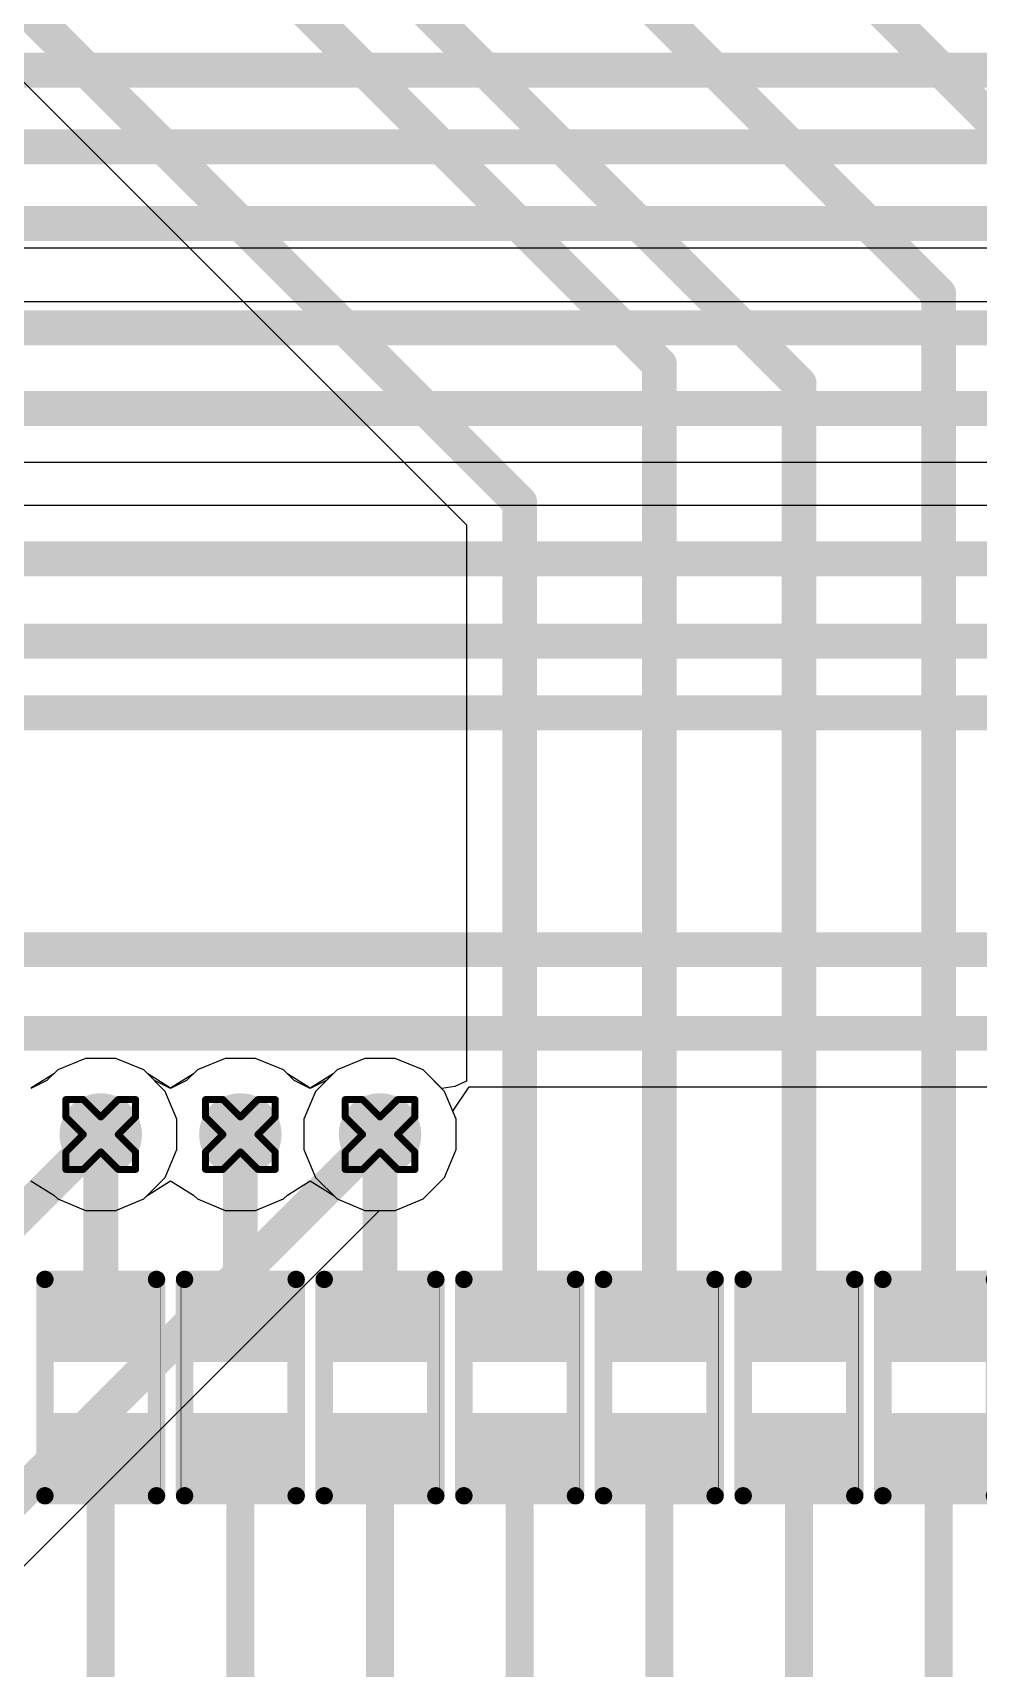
# Model space of a CAD drawing. Header units: inches. Extents: x -11 to 5379, y 0 to 5429.
# Drawn here: x 151.08 to 157.96, y 72.77 to 84.68 of the extents above; entities that cross this region are included whole.
import ezdxf

# ---------------------------------------------------------------- set-up
doc = ezdxf.new("R2010")
doc.units = ezdxf.units.IN
for name, color, linetype in [('Bottom Layer', 5, 'Continuous'), ('Drill Drawing', 1, 'Continuous'), ('GND', 16, 'Continuous'), ('PWR', 76, 'Continuous'), ('Top Layer', 1, 'Continuous'), ('Top Overlay', 2, 'Continuous'), ('Top Paste', 8, 'Continuous'), ('Top Solder', 216, 'Continuous'), ('Via Holes', 16, 'Continuous')]:
    doc.layers.add(name, color=color, linetype=linetype)

# ---------------------------------------------------------------- blocks, each defined once
blk = doc.blocks.new('R___0402_406')
at = {"layer": 'Top Layer'}
for points in [[(-0.699, -0.318), (-0.699, 0.318), (-0.241, 0.318), (-0.241, -0.318)], [(0.241, -0.318), (0.241, 0.318), (0.699, 0.318), (0.699, -0.318)]]:
    blk.add_hatch(color=1, dxfattribs=at).paths.add_polyline_path(points)
at = {"layer": 'Top Paste'}
for points in [[(-0.699, -0.318), (-0.699, 0.318), (-0.241, 0.318), (-0.241, -0.318)], [(0.241, -0.318), (0.241, 0.318), (0.699, 0.318), (0.699, -0.318)]]:
    blk.add_hatch(color=8, dxfattribs=at).paths.add_polyline_path(points)
at = {"layer": 'Top Solder'}
for points in [[(-0.754, -0.373), (-0.754, 0.373), (-0.186, 0.373), (-0.186, -0.373)], [(0.186, -0.373), (0.186, 0.373), (0.754, 0.373), (0.754, -0.373)]]:
    blk.add_hatch(color=216, dxfattribs=at).paths.add_polyline_path(points)
at = {"layer": 'Top Overlay'}
for points in [[(-0.787, 0.406, 0.127, 0.127, 0), (-0.787, -0.406, 0.127, 0.127, 0)], [(-0.787, 0.406, 0.127, 0.127, 0), (0.787, 0.406, 0.127, 0.127, 0)], [(0.787, 0.406, 0.127, 0.127, 0), (0.787, -0.406, 0.127, 0.127, 0)], [(-0.787, -0.406, 0.127, 0.127, 0), (0.787, -0.406, 0.127, 0.127, 0)], [(-0.813, -0.432, 0.00323, 0.00323, 0), (0.813, -0.432, 0.00323, 0.00323, 0)]]:
    blk.add_lwpolyline(points, format="xyseb", dxfattribs=at)
for points in [[(-0.819, 0.406, 0.0635, 0.0635, 1), (-0.756, 0.406, 0.0635, 0.0635, 1)], [(-0.819, 0.406, 0.0635, 0.0635, 1), (-0.756, 0.406, 0.0635, 0.0635, 1)], [(0.756, 0.406, 0.0635, 0.0635, 1), (0.819, 0.406, 0.0635, 0.0635, 1)], [(0.756, 0.406, 0.0635, 0.0635, 1), (0.819, 0.406, 0.0635, 0.0635, 1)], [(-0.819, -0.406, 0.0635, 0.0635, 1), (-0.756, -0.406, 0.0635, 0.0635, 1)], [(-0.819, -0.406, 0.0635, 0.0635, 1), (-0.756, -0.406, 0.0635, 0.0635, 1)], [(0.756, -0.406, 0.0635, 0.0635, 1), (0.819, -0.406, 0.0635, 0.0635, 1)], [(0.756, -0.406, 0.0635, 0.0635, 1), (0.819, -0.406, 0.0635, 0.0635, 1)], [(-0.814, -0.432, 0.00161, 0.00161, 1), (-0.812, -0.432, 0.00161, 0.00161, 1)], [(0.812, -0.432, 0.00161, 0.00161, 1), (0.814, -0.432, 0.00161, 0.00161, 1)]]:
    blk.add_lwpolyline(points, format="xyseb", close=True, dxfattribs=at)
blk = doc.blocks.new('R___0402_408')
at = {"layer": 'Top Layer'}
for points in [[(-0.699, -0.318), (-0.699, 0.318), (-0.241, 0.318), (-0.241, -0.318)], [(0.241, -0.318), (0.241, 0.318), (0.699, 0.318), (0.699, -0.318)]]:
    blk.add_hatch(color=1, dxfattribs=at).paths.add_polyline_path(points)
at = {"layer": 'Top Paste'}
for points in [[(-0.699, -0.318), (-0.699, 0.318), (-0.241, 0.318), (-0.241, -0.318)], [(0.241, -0.318), (0.241, 0.318), (0.699, 0.318), (0.699, -0.318)]]:
    blk.add_hatch(color=8, dxfattribs=at).paths.add_polyline_path(points)
at = {"layer": 'Top Solder'}
for points in [[(-0.754, -0.373), (-0.754, 0.373), (-0.186, 0.373), (-0.186, -0.373)], [(0.186, -0.373), (0.186, 0.373), (0.754, 0.373), (0.754, -0.373)]]:
    blk.add_hatch(color=216, dxfattribs=at).paths.add_polyline_path(points)
at = {"layer": 'Top Overlay'}
for points in [[(-0.787, 0.406, 0.127, 0.127, 0), (-0.787, -0.406, 0.127, 0.127, 0)], [(-0.787, 0.406, 0.127, 0.127, 0), (0.787, 0.406, 0.127, 0.127, 0)], [(0.787, 0.406, 0.127, 0.127, 0), (0.787, -0.406, 0.127, 0.127, 0)], [(-0.787, -0.406, 0.127, 0.127, 0), (0.787, -0.406, 0.127, 0.127, 0)], [(-0.813, -0.432, 0.00323, 0.00323, 0), (0.813, -0.432, 0.00323, 0.00323, 0)]]:
    blk.add_lwpolyline(points, format="xyseb", dxfattribs=at)
for points in [[(-0.819, 0.406, 0.0635, 0.0635, 1), (-0.756, 0.406, 0.0635, 0.0635, 1)], [(-0.819, 0.406, 0.0635, 0.0635, 1), (-0.756, 0.406, 0.0635, 0.0635, 1)], [(0.756, 0.406, 0.0635, 0.0635, 1), (0.819, 0.406, 0.0635, 0.0635, 1)], [(0.756, 0.406, 0.0635, 0.0635, 1), (0.819, 0.406, 0.0635, 0.0635, 1)], [(-0.819, -0.406, 0.0635, 0.0635, 1), (-0.756, -0.406, 0.0635, 0.0635, 1)], [(-0.819, -0.406, 0.0635, 0.0635, 1), (-0.756, -0.406, 0.0635, 0.0635, 1)], [(0.756, -0.406, 0.0635, 0.0635, 1), (0.819, -0.406, 0.0635, 0.0635, 1)], [(0.756, -0.406, 0.0635, 0.0635, 1), (0.819, -0.406, 0.0635, 0.0635, 1)], [(-0.814, -0.432, 0.00161, 0.00161, 1), (-0.812, -0.432, 0.00161, 0.00161, 1)], [(0.812, -0.432, 0.00161, 0.00161, 1), (0.814, -0.432, 0.00161, 0.00161, 1)]]:
    blk.add_lwpolyline(points, format="xyseb", close=True, dxfattribs=at)
blk = doc.blocks.new('R___0402_412')
at = {"layer": 'Top Layer'}
for points in [[(-0.699, -0.318), (-0.699, 0.318), (-0.241, 0.318), (-0.241, -0.318)], [(0.241, -0.318), (0.241, 0.318), (0.699, 0.318), (0.699, -0.318)]]:
    blk.add_hatch(color=1, dxfattribs=at).paths.add_polyline_path(points)
at = {"layer": 'Top Paste'}
for points in [[(-0.699, -0.318), (-0.699, 0.318), (-0.241, 0.318), (-0.241, -0.318)], [(0.241, -0.318), (0.241, 0.318), (0.699, 0.318), (0.699, -0.318)]]:
    blk.add_hatch(color=8, dxfattribs=at).paths.add_polyline_path(points)
at = {"layer": 'Top Solder'}
for points in [[(-0.754, -0.373), (-0.754, 0.373), (-0.186, 0.373), (-0.186, -0.373)], [(0.186, -0.373), (0.186, 0.373), (0.754, 0.373), (0.754, -0.373)]]:
    blk.add_hatch(color=216, dxfattribs=at).paths.add_polyline_path(points)
at = {"layer": 'Top Overlay'}
for points in [[(-0.787, 0.406, 0.127, 0.127, 0), (-0.787, -0.406, 0.127, 0.127, 0)], [(-0.787, 0.406, 0.127, 0.127, 0), (0.787, 0.406, 0.127, 0.127, 0)], [(0.787, 0.406, 0.127, 0.127, 0), (0.787, -0.406, 0.127, 0.127, 0)], [(-0.787, -0.406, 0.127, 0.127, 0), (0.787, -0.406, 0.127, 0.127, 0)], [(-0.813, -0.432, 0.00323, 0.00323, 0), (0.813, -0.432, 0.00323, 0.00323, 0)]]:
    blk.add_lwpolyline(points, format="xyseb", dxfattribs=at)
for points in [[(-0.819, 0.406, 0.0635, 0.0635, 1), (-0.756, 0.406, 0.0635, 0.0635, 1)], [(-0.819, 0.406, 0.0635, 0.0635, 1), (-0.756, 0.406, 0.0635, 0.0635, 1)], [(0.756, 0.406, 0.0635, 0.0635, 1), (0.819, 0.406, 0.0635, 0.0635, 1)], [(0.756, 0.406, 0.0635, 0.0635, 1), (0.819, 0.406, 0.0635, 0.0635, 1)], [(-0.819, -0.406, 0.0635, 0.0635, 1), (-0.756, -0.406, 0.0635, 0.0635, 1)], [(-0.819, -0.406, 0.0635, 0.0635, 1), (-0.756, -0.406, 0.0635, 0.0635, 1)], [(0.756, -0.406, 0.0635, 0.0635, 1), (0.819, -0.406, 0.0635, 0.0635, 1)], [(0.756, -0.406, 0.0635, 0.0635, 1), (0.819, -0.406, 0.0635, 0.0635, 1)], [(-0.814, -0.432, 0.00161, 0.00161, 1), (-0.812, -0.432, 0.00161, 0.00161, 1)], [(0.812, -0.432, 0.00161, 0.00161, 1), (0.814, -0.432, 0.00161, 0.00161, 1)]]:
    blk.add_lwpolyline(points, format="xyseb", close=True, dxfattribs=at)
blk = doc.blocks.new('R___0402_414')
at = {"layer": 'Top Layer'}
for points in [[(-0.699, -0.318), (-0.699, 0.318), (-0.241, 0.318), (-0.241, -0.318)], [(0.241, -0.318), (0.241, 0.318), (0.699, 0.318), (0.699, -0.318)]]:
    blk.add_hatch(color=1, dxfattribs=at).paths.add_polyline_path(points)
at = {"layer": 'Top Paste'}
for points in [[(-0.699, -0.318), (-0.699, 0.318), (-0.241, 0.318), (-0.241, -0.318)], [(0.241, -0.318), (0.241, 0.318), (0.699, 0.318), (0.699, -0.318)]]:
    blk.add_hatch(color=8, dxfattribs=at).paths.add_polyline_path(points)
at = {"layer": 'Top Solder'}
for points in [[(-0.754, -0.373), (-0.754, 0.373), (-0.186, 0.373), (-0.186, -0.373)], [(0.186, -0.373), (0.186, 0.373), (0.754, 0.373), (0.754, -0.373)]]:
    blk.add_hatch(color=216, dxfattribs=at).paths.add_polyline_path(points)
at = {"layer": 'Top Overlay'}
for points in [[(-0.787, 0.406, 0.127, 0.127, 0), (-0.787, -0.406, 0.127, 0.127, 0)], [(-0.787, 0.406, 0.127, 0.127, 0), (0.787, 0.406, 0.127, 0.127, 0)], [(0.787, 0.406, 0.127, 0.127, 0), (0.787, -0.406, 0.127, 0.127, 0)], [(-0.787, -0.406, 0.127, 0.127, 0), (0.787, -0.406, 0.127, 0.127, 0)], [(-0.813, -0.432, 0.00323, 0.00323, 0), (0.813, -0.432, 0.00323, 0.00323, 0)]]:
    blk.add_lwpolyline(points, format="xyseb", dxfattribs=at)
for points in [[(-0.819, 0.406, 0.0635, 0.0635, 1), (-0.756, 0.406, 0.0635, 0.0635, 1)], [(-0.819, 0.406, 0.0635, 0.0635, 1), (-0.756, 0.406, 0.0635, 0.0635, 1)], [(0.756, 0.406, 0.0635, 0.0635, 1), (0.819, 0.406, 0.0635, 0.0635, 1)], [(0.756, 0.406, 0.0635, 0.0635, 1), (0.819, 0.406, 0.0635, 0.0635, 1)], [(-0.819, -0.406, 0.0635, 0.0635, 1), (-0.756, -0.406, 0.0635, 0.0635, 1)], [(-0.819, -0.406, 0.0635, 0.0635, 1), (-0.756, -0.406, 0.0635, 0.0635, 1)], [(0.756, -0.406, 0.0635, 0.0635, 1), (0.819, -0.406, 0.0635, 0.0635, 1)], [(0.756, -0.406, 0.0635, 0.0635, 1), (0.819, -0.406, 0.0635, 0.0635, 1)], [(-0.814, -0.432, 0.00161, 0.00161, 1), (-0.812, -0.432, 0.00161, 0.00161, 1)], [(0.812, -0.432, 0.00161, 0.00161, 1), (0.814, -0.432, 0.00161, 0.00161, 1)]]:
    blk.add_lwpolyline(points, format="xyseb", close=True, dxfattribs=at)
blk = doc.blocks.new('R___0402_416')
at = {"layer": 'Top Layer'}
for points in [[(-0.699, -0.318), (-0.699, 0.318), (-0.241, 0.318), (-0.241, -0.318)], [(0.241, -0.318), (0.241, 0.318), (0.699, 0.318), (0.699, -0.318)]]:
    blk.add_hatch(color=1, dxfattribs=at).paths.add_polyline_path(points)
at = {"layer": 'Top Paste'}
for points in [[(-0.699, -0.318), (-0.699, 0.318), (-0.241, 0.318), (-0.241, -0.318)], [(0.241, -0.318), (0.241, 0.318), (0.699, 0.318), (0.699, -0.318)]]:
    blk.add_hatch(color=8, dxfattribs=at).paths.add_polyline_path(points)
at = {"layer": 'Top Solder'}
for points in [[(-0.754, -0.373), (-0.754, 0.373), (-0.186, 0.373), (-0.186, -0.373)], [(0.186, -0.373), (0.186, 0.373), (0.754, 0.373), (0.754, -0.373)]]:
    blk.add_hatch(color=216, dxfattribs=at).paths.add_polyline_path(points)
at = {"layer": 'Top Overlay'}
for points in [[(-0.787, 0.406, 0.127, 0.127, 0), (-0.787, -0.406, 0.127, 0.127, 0)], [(-0.787, 0.406, 0.127, 0.127, 0), (0.787, 0.406, 0.127, 0.127, 0)], [(0.787, 0.406, 0.127, 0.127, 0), (0.787, -0.406, 0.127, 0.127, 0)], [(-0.787, -0.406, 0.127, 0.127, 0), (0.787, -0.406, 0.127, 0.127, 0)], [(-0.813, -0.432, 0.00323, 0.00323, 0), (0.813, -0.432, 0.00323, 0.00323, 0)]]:
    blk.add_lwpolyline(points, format="xyseb", dxfattribs=at)
for points in [[(-0.819, 0.406, 0.0635, 0.0635, 1), (-0.756, 0.406, 0.0635, 0.0635, 1)], [(-0.819, 0.406, 0.0635, 0.0635, 1), (-0.756, 0.406, 0.0635, 0.0635, 1)], [(0.756, 0.406, 0.0635, 0.0635, 1), (0.819, 0.406, 0.0635, 0.0635, 1)], [(0.756, 0.406, 0.0635, 0.0635, 1), (0.819, 0.406, 0.0635, 0.0635, 1)], [(-0.819, -0.406, 0.0635, 0.0635, 1), (-0.756, -0.406, 0.0635, 0.0635, 1)], [(-0.819, -0.406, 0.0635, 0.0635, 1), (-0.756, -0.406, 0.0635, 0.0635, 1)], [(0.756, -0.406, 0.0635, 0.0635, 1), (0.819, -0.406, 0.0635, 0.0635, 1)], [(0.756, -0.406, 0.0635, 0.0635, 1), (0.819, -0.406, 0.0635, 0.0635, 1)], [(-0.814, -0.432, 0.00161, 0.00161, 1), (-0.812, -0.432, 0.00161, 0.00161, 1)], [(0.812, -0.432, 0.00161, 0.00161, 1), (0.814, -0.432, 0.00161, 0.00161, 1)]]:
    blk.add_lwpolyline(points, format="xyseb", close=True, dxfattribs=at)
blk = doc.blocks.new('R___0402_421')
at = {"layer": 'Top Layer'}
for points in [[(-0.699, -0.318), (-0.699, 0.318), (-0.241, 0.318), (-0.241, -0.318)], [(0.241, -0.318), (0.241, 0.318), (0.699, 0.318), (0.699, -0.318)]]:
    blk.add_hatch(color=1, dxfattribs=at).paths.add_polyline_path(points)
at = {"layer": 'Top Paste'}
for points in [[(-0.699, -0.318), (-0.699, 0.318), (-0.241, 0.318), (-0.241, -0.318)], [(0.241, -0.318), (0.241, 0.318), (0.699, 0.318), (0.699, -0.318)]]:
    blk.add_hatch(color=8, dxfattribs=at).paths.add_polyline_path(points)
at = {"layer": 'Top Solder'}
for points in [[(-0.754, -0.373), (-0.754, 0.373), (-0.186, 0.373), (-0.186, -0.373)], [(0.186, -0.373), (0.186, 0.373), (0.754, 0.373), (0.754, -0.373)]]:
    blk.add_hatch(color=216, dxfattribs=at).paths.add_polyline_path(points)
at = {"layer": 'Top Overlay'}
for points in [[(-0.787, 0.406, 0.127, 0.127, 0), (-0.787, -0.406, 0.127, 0.127, 0)], [(-0.787, 0.406, 0.127, 0.127, 0), (0.787, 0.406, 0.127, 0.127, 0)], [(0.787, 0.406, 0.127, 0.127, 0), (0.787, -0.406, 0.127, 0.127, 0)], [(-0.787, -0.406, 0.127, 0.127, 0), (0.787, -0.406, 0.127, 0.127, 0)], [(-0.813, -0.432, 0.00323, 0.00323, 0), (0.813, -0.432, 0.00323, 0.00323, 0)]]:
    blk.add_lwpolyline(points, format="xyseb", dxfattribs=at)
for points in [[(-0.819, 0.406, 0.0635, 0.0635, 1), (-0.756, 0.406, 0.0635, 0.0635, 1)], [(-0.819, 0.406, 0.0635, 0.0635, 1), (-0.756, 0.406, 0.0635, 0.0635, 1)], [(0.756, 0.406, 0.0635, 0.0635, 1), (0.819, 0.406, 0.0635, 0.0635, 1)], [(0.756, 0.406, 0.0635, 0.0635, 1), (0.819, 0.406, 0.0635, 0.0635, 1)], [(-0.819, -0.406, 0.0635, 0.0635, 1), (-0.756, -0.406, 0.0635, 0.0635, 1)], [(-0.819, -0.406, 0.0635, 0.0635, 1), (-0.756, -0.406, 0.0635, 0.0635, 1)], [(0.756, -0.406, 0.0635, 0.0635, 1), (0.819, -0.406, 0.0635, 0.0635, 1)], [(0.756, -0.406, 0.0635, 0.0635, 1), (0.819, -0.406, 0.0635, 0.0635, 1)], [(-0.814, -0.432, 0.00161, 0.00161, 1), (-0.812, -0.432, 0.00161, 0.00161, 1)], [(0.812, -0.432, 0.00161, 0.00161, 1), (0.814, -0.432, 0.00161, 0.00161, 1)]]:
    blk.add_lwpolyline(points, format="xyseb", close=True, dxfattribs=at)
blk = doc.blocks.new('R___0402_461')
at = {"layer": 'Top Layer'}
for points in [[(-0.699, -0.318), (-0.699, 0.317), (-0.241, 0.317), (-0.241, -0.318)], [(0.241, -0.318), (0.241, 0.317), (0.699, 0.317), (0.699, -0.318)]]:
    blk.add_hatch(color=1, dxfattribs=at).paths.add_polyline_path(points)
at = {"layer": 'Top Paste'}
for points in [[(-0.699, -0.318), (-0.699, 0.317), (-0.241, 0.317), (-0.241, -0.318)], [(0.241, -0.318), (0.241, 0.317), (0.699, 0.317), (0.699, -0.318)]]:
    blk.add_hatch(color=8, dxfattribs=at).paths.add_polyline_path(points)
at = {"layer": 'Top Solder'}
for points in [[(-0.754, -0.373), (-0.754, 0.373), (-0.186, 0.373), (-0.186, -0.373)], [(0.186, -0.373), (0.186, 0.373), (0.754, 0.373), (0.754, -0.373)]]:
    blk.add_hatch(color=216, dxfattribs=at).paths.add_polyline_path(points)
at = {"layer": 'Top Overlay'}
for points in [[(0.787, 0.406, 0.127, 0.127, 0), (-0.787, 0.406, 0.127, 0.127, 0)], [(-0.787, -0.406, 0.127, 0.127, 0), (-0.787, 0.406, 0.127, 0.127, 0)], [(0.787, -0.406, 0.127, 0.127, 0), (0.787, 0.406, 0.127, 0.127, 0)], [(0.787, -0.406, 0.127, 0.127, 0), (-0.787, -0.406, 0.127, 0.127, 0)], [(0.813, -0.432, 0.00323, 0.00323, 0), (-0.813, -0.432, 0.00323, 0.00323, 0)]]:
    blk.add_lwpolyline(points, format="xyseb", dxfattribs=at)
for points in [[(-0.819, 0.406, 0.0635, 0.0635, 1), (-0.756, 0.406, 0.0635, 0.0635, 1)], [(-0.819, 0.406, 0.0635, 0.0635, 1), (-0.756, 0.406, 0.0635, 0.0635, 1)], [(0.756, 0.406, 0.0635, 0.0635, 1), (0.819, 0.406, 0.0635, 0.0635, 1)], [(0.756, 0.406, 0.0635, 0.0635, 1), (0.819, 0.406, 0.0635, 0.0635, 1)], [(-0.819, -0.406, 0.0635, 0.0635, 1), (-0.756, -0.406, 0.0635, 0.0635, 1)], [(-0.819, -0.406, 0.0635, 0.0635, 1), (-0.756, -0.406, 0.0635, 0.0635, 1)], [(0.756, -0.406, 0.0635, 0.0635, 1), (0.819, -0.406, 0.0635, 0.0635, 1)], [(0.756, -0.406, 0.0635, 0.0635, 1), (0.819, -0.406, 0.0635, 0.0635, 1)], [(-0.814, -0.432, 0.00161, 0.00161, 1), (-0.812, -0.432, 0.00161, 0.00161, 1)], [(0.812, -0.432, 0.00161, 0.00161, 1), (0.814, -0.432, 0.00161, 0.00161, 1)]]:
    blk.add_lwpolyline(points, format="xyseb", close=True, dxfattribs=at)

msp = doc.modelspace()

# ---------------------------------------------------------------- hatches: boundary and pattern name
at = {"layer": 'Bottom Layer'}
h = msp.add_hatch(color=5, dxfattribs=at)
edge = h.paths.add_edge_path()
edge.add_arc((151.574, 76.658), 0.3, 0, 360)
h = msp.add_hatch(color=5, dxfattribs=at)
edge = h.paths.add_edge_path()
edge.add_arc((152.59, 76.658), 0.3, 0, 360)
h = msp.add_hatch(color=5, dxfattribs=at)
edge = h.paths.add_edge_path()
edge.add_arc((153.606, 76.658), 0.3, 0, 360)
at = {"layer": 'GND'}
h = msp.add_hatch(color=16, dxfattribs=at)
edge = h.paths.add_edge_path()
edge.add_arc((151.574, 76.658), 0.3, 0, 360)
h = msp.add_hatch(color=16, dxfattribs=at)
edge = h.paths.add_edge_path()
edge.add_arc((152.59, 76.658), 0.3, 0, 360)
h = msp.add_hatch(color=16, dxfattribs=at)
edge = h.paths.add_edge_path()
edge.add_arc((153.606, 76.658), 0.3, 0, 360)
at = {"layer": 'PWR'}
h = msp.add_hatch(color=76, dxfattribs=at)
edge = h.paths.add_edge_path()
edge.add_arc((151.574, 76.658), 0.3, 0, 360)
h = msp.add_hatch(color=76, dxfattribs=at)
edge = h.paths.add_edge_path()
edge.add_arc((152.59, 76.658), 0.3, 0, 360)
h = msp.add_hatch(color=76, dxfattribs=at)
edge = h.paths.add_edge_path()
edge.add_arc((153.606, 76.658), 0.3, 0, 360)
at = {"layer": 'Top Layer'}
h = msp.add_hatch(color=1, dxfattribs=at)
edge = h.paths.add_edge_path()
edge.add_arc((151.574, 76.658), 0.3, 0, 360)
h = msp.add_hatch(color=1, dxfattribs=at)
edge = h.paths.add_edge_path()
edge.add_arc((152.59, 76.658), 0.3, 0, 360)
h = msp.add_hatch(color=1, dxfattribs=at)
edge = h.paths.add_edge_path()
edge.add_arc((153.606, 76.658), 0.3, 0, 360)
at = {"layer": 'Via Holes'}
h = msp.add_hatch(color=7, dxfattribs=at)
edge = h.paths.add_edge_path()
edge.add_arc((151.574, 76.658), 0.15, 0, 360)
h = msp.add_hatch(color=7, dxfattribs=at)
edge = h.paths.add_edge_path()
edge.add_arc((152.59, 76.658), 0.15, 0, 360)
h = msp.add_hatch(color=7, dxfattribs=at)
edge = h.paths.add_edge_path()
edge.add_arc((153.606, 76.658), 0.15, 0, 360)

# ---------------------------------------------------------------- linework, layer by layer
at = {"layer": 'Bottom Layer'}
for p, q in [((146.864, 81.552), (176.267, 81.552)), ((175.231, 81.236), (149.667, 81.236)), ((154.136, 76.828), (154.255, 77.006)), ((154.255, 77.006), (161.939, 77.006)), ((154.16, 76.769), (154.136, 76.828)), ((154.16, 76.548), (154.16, 76.769)), ((154.076, 76.345), (154.16, 76.548)), ((153.92, 76.189), (154.076, 76.345)), ((153.717, 76.104), (153.92, 76.189)), ((149.715, 72.217), (153.602, 76.104)), ((153.602, 76.104), (153.717, 76.104))]:
    msp.add_line(p, q, dxfattribs=at)
for points in [[(128.966, 84.404, 0.254, 0.254, 0), (178.718, 84.404, 0.254, 0.254, 0)], [(129.499, 83.845, 0.254, 0.254, 0), (178.486, 83.845, 0.254, 0.254, 0)], [(130.032, 83.287, 0.254, 0.254, 0), (177.087, 83.287, 0.254, 0.254, 0)], [(146.458, 82.529, 0.254, 0.254, 0), (176.918, 82.529, 0.254, 0.254, 0)], [(146.703, 81.941, 0.254, 0.254, 0), (176.428, 81.941, 0.254, 0.254, 0)], [(149.667, 80.847, 0.254, 0.254, 0), (175.231, 80.847, 0.254, 0.254, 0)], [(150.085, 80.249, 0.254, 0.254, 0), (174.984, 80.249, 0.254, 0.254, 0)], [(150.578, 79.726, 0.254, 0.254, 0), (174.767, 79.726, 0.254, 0.254, 0)], [(144.47, 78.003, 0.254, 0.254, 0), (164.172, 78.003, 0.254, 0.254, 0)], [(145.198, 77.394, 0.254, 0.254, 0), (164.16, 77.394, 0.254, 0.254, 0)], [(147.97, 73.054, 0.254, 0.254, 0), (151.574, 76.658, 0.254, 0.254, 0)], [(149.44, 72.492, 0.254, 0.254, 0), (153.606, 76.658, 0.254, 0.254, 0)]]:
    msp.add_lwpolyline(points, format="xyseb", dxfattribs=at)
for points in [[(151.511, 76.658, 0.127, 0.127, 1), (151.638, 76.658, 0.127, 0.127, 1)], [(153.543, 76.658, 0.127, 0.127, 1), (153.67, 76.658, 0.127, 0.127, 1)]]:
    msp.add_lwpolyline(points, format="xyseb", close=True, dxfattribs=at)
at = {"layer": 'Drill Drawing'}
for points in [[(151.32, 76.785, 0.0508, 0.0508, 0), (151.32, 76.912, 0.0508, 0.0508, 0)], [(151.32, 76.912, 0.0508, 0.0508, 0), (151.447, 76.912, 0.0508, 0.0508, 0)], [(151.447, 76.912, 0.0508, 0.0508, 0), (151.574, 76.785, 0.0508, 0.0508, 0)], [(151.574, 76.785, 0.0508, 0.0508, 0), (151.701, 76.912, 0.0508, 0.0508, 0)], [(151.701, 76.912, 0.0508, 0.0508, 0), (151.828, 76.912, 0.0508, 0.0508, 0)], [(151.828, 76.785, 0.0508, 0.0508, 0), (151.828, 76.912, 0.0508, 0.0508, 0)], [(152.336, 76.785, 0.0508, 0.0508, 0), (152.336, 76.912, 0.0508, 0.0508, 0)], [(152.336, 76.912, 0.0508, 0.0508, 0), (152.463, 76.912, 0.0508, 0.0508, 0)], [(152.463, 76.912, 0.0508, 0.0508, 0), (152.59, 76.785, 0.0508, 0.0508, 0)], [(152.59, 76.785, 0.0508, 0.0508, 0), (152.717, 76.912, 0.0508, 0.0508, 0)], [(152.717, 76.912, 0.0508, 0.0508, 0), (152.844, 76.912, 0.0508, 0.0508, 0)], [(152.844, 76.785, 0.0508, 0.0508, 0), (152.844, 76.912, 0.0508, 0.0508, 0)], [(153.352, 76.785, 0.0508, 0.0508, 0), (153.352, 76.912, 0.0508, 0.0508, 0)], [(153.352, 76.912, 0.0508, 0.0508, 0), (153.479, 76.912, 0.0508, 0.0508, 0)], [(153.479, 76.912, 0.0508, 0.0508, 0), (153.606, 76.785, 0.0508, 0.0508, 0)], [(153.606, 76.785, 0.0508, 0.0508, 0), (153.733, 76.912, 0.0508, 0.0508, 0)], [(153.733, 76.912, 0.0508, 0.0508, 0), (153.86, 76.912, 0.0508, 0.0508, 0)], [(153.86, 76.785, 0.0508, 0.0508, 0), (153.86, 76.912, 0.0508, 0.0508, 0)], [(151.32, 76.785, 0.0508, 0.0508, 0), (151.447, 76.658, 0.0508, 0.0508, 0)], [(151.701, 76.658, 0.0508, 0.0508, 0), (151.828, 76.785, 0.0508, 0.0508, 0)], [(152.336, 76.785, 0.0508, 0.0508, 0), (152.463, 76.658, 0.0508, 0.0508, 0)], [(152.717, 76.658, 0.0508, 0.0508, 0), (152.844, 76.785, 0.0508, 0.0508, 0)], [(153.352, 76.785, 0.0508, 0.0508, 0), (153.479, 76.658, 0.0508, 0.0508, 0)], [(153.733, 76.658, 0.0508, 0.0508, 0), (153.86, 76.785, 0.0508, 0.0508, 0)], [(151.32, 76.531, 0.0508, 0.0508, 0), (151.447, 76.658, 0.0508, 0.0508, 0)], [(151.701, 76.658, 0.0508, 0.0508, 0), (151.828, 76.531, 0.0508, 0.0508, 0)], [(152.336, 76.531, 0.0508, 0.0508, 0), (152.463, 76.658, 0.0508, 0.0508, 0)], [(152.717, 76.658, 0.0508, 0.0508, 0), (152.844, 76.531, 0.0508, 0.0508, 0)], [(153.352, 76.531, 0.0508, 0.0508, 0), (153.479, 76.658, 0.0508, 0.0508, 0)], [(153.733, 76.658, 0.0508, 0.0508, 0), (153.86, 76.531, 0.0508, 0.0508, 0)], [(151.32, 76.404, 0.0508, 0.0508, 0), (151.32, 76.531, 0.0508, 0.0508, 0)], [(151.447, 76.404, 0.0508, 0.0508, 0), (151.574, 76.531, 0.0508, 0.0508, 0)], [(151.574, 76.531, 0.0508, 0.0508, 0), (151.701, 76.404, 0.0508, 0.0508, 0)], [(151.828, 76.404, 0.0508, 0.0508, 0), (151.828, 76.531, 0.0508, 0.0508, 0)], [(152.336, 76.404, 0.0508, 0.0508, 0), (152.336, 76.531, 0.0508, 0.0508, 0)], [(152.463, 76.404, 0.0508, 0.0508, 0), (152.59, 76.531, 0.0508, 0.0508, 0)], [(152.59, 76.531, 0.0508, 0.0508, 0), (152.717, 76.404, 0.0508, 0.0508, 0)], [(152.844, 76.404, 0.0508, 0.0508, 0), (152.844, 76.531, 0.0508, 0.0508, 0)], [(153.352, 76.404, 0.0508, 0.0508, 0), (153.352, 76.531, 0.0508, 0.0508, 0)], [(153.479, 76.404, 0.0508, 0.0508, 0), (153.606, 76.531, 0.0508, 0.0508, 0)], [(153.606, 76.531, 0.0508, 0.0508, 0), (153.733, 76.404, 0.0508, 0.0508, 0)], [(153.86, 76.404, 0.0508, 0.0508, 0), (153.86, 76.531, 0.0508, 0.0508, 0)], [(151.32, 76.404, 0.0508, 0.0508, 0), (151.447, 76.404, 0.0508, 0.0508, 0)], [(151.701, 76.404, 0.0508, 0.0508, 0), (151.828, 76.404, 0.0508, 0.0508, 0)], [(152.336, 76.404, 0.0508, 0.0508, 0), (152.463, 76.404, 0.0508, 0.0508, 0)], [(152.717, 76.404, 0.0508, 0.0508, 0), (152.844, 76.404, 0.0508, 0.0508, 0)], [(153.352, 76.404, 0.0508, 0.0508, 0), (153.479, 76.404, 0.0508, 0.0508, 0)], [(153.733, 76.404, 0.0508, 0.0508, 0), (153.86, 76.404, 0.0508, 0.0508, 0)]]:
    msp.add_lwpolyline(points, format="xyseb", dxfattribs=at)
for points in [[(151.308, 76.912, 0.0254, 0.0254, 1), (151.333, 76.912, 0.0254, 0.0254, 1)], [(151.308, 76.912, 0.0254, 0.0254, 1), (151.333, 76.912, 0.0254, 0.0254, 1)], [(151.435, 76.912, 0.0254, 0.0254, 1), (151.46, 76.912, 0.0254, 0.0254, 1)], [(151.435, 76.912, 0.0254, 0.0254, 1), (151.46, 76.912, 0.0254, 0.0254, 1)], [(151.689, 76.912, 0.0254, 0.0254, 1), (151.714, 76.912, 0.0254, 0.0254, 1)], [(151.689, 76.912, 0.0254, 0.0254, 1), (151.714, 76.912, 0.0254, 0.0254, 1)], [(151.816, 76.912, 0.0254, 0.0254, 1), (151.841, 76.912, 0.0254, 0.0254, 1)], [(151.816, 76.912, 0.0254, 0.0254, 1), (151.841, 76.912, 0.0254, 0.0254, 1)], [(152.324, 76.912, 0.0254, 0.0254, 1), (152.349, 76.912, 0.0254, 0.0254, 1)], [(152.324, 76.912, 0.0254, 0.0254, 1), (152.349, 76.912, 0.0254, 0.0254, 1)], [(152.451, 76.912, 0.0254, 0.0254, 1), (152.476, 76.912, 0.0254, 0.0254, 1)], [(152.451, 76.912, 0.0254, 0.0254, 1), (152.476, 76.912, 0.0254, 0.0254, 1)], [(152.705, 76.912, 0.0254, 0.0254, 1), (152.73, 76.912, 0.0254, 0.0254, 1)], [(152.705, 76.912, 0.0254, 0.0254, 1), (152.73, 76.912, 0.0254, 0.0254, 1)], [(152.832, 76.912, 0.0254, 0.0254, 1), (152.857, 76.912, 0.0254, 0.0254, 1)], [(152.832, 76.912, 0.0254, 0.0254, 1), (152.857, 76.912, 0.0254, 0.0254, 1)], [(153.34, 76.912, 0.0254, 0.0254, 1), (153.365, 76.912, 0.0254, 0.0254, 1)], [(153.34, 76.912, 0.0254, 0.0254, 1), (153.365, 76.912, 0.0254, 0.0254, 1)], [(153.467, 76.912, 0.0254, 0.0254, 1), (153.492, 76.912, 0.0254, 0.0254, 1)], [(153.467, 76.912, 0.0254, 0.0254, 1), (153.492, 76.912, 0.0254, 0.0254, 1)], [(153.721, 76.912, 0.0254, 0.0254, 1), (153.746, 76.912, 0.0254, 0.0254, 1)], [(153.721, 76.912, 0.0254, 0.0254, 1), (153.746, 76.912, 0.0254, 0.0254, 1)], [(153.848, 76.912, 0.0254, 0.0254, 1), (153.873, 76.912, 0.0254, 0.0254, 1)], [(153.848, 76.912, 0.0254, 0.0254, 1), (153.873, 76.912, 0.0254, 0.0254, 1)], [(151.308, 76.785, 0.0254, 0.0254, 1), (151.333, 76.785, 0.0254, 0.0254, 1)], [(151.308, 76.785, 0.0254, 0.0254, 1), (151.333, 76.785, 0.0254, 0.0254, 1)], [(151.562, 76.785, 0.0254, 0.0254, 1), (151.587, 76.785, 0.0254, 0.0254, 1)], [(151.562, 76.785, 0.0254, 0.0254, 1), (151.587, 76.785, 0.0254, 0.0254, 1)], [(151.816, 76.785, 0.0254, 0.0254, 1), (151.841, 76.785, 0.0254, 0.0254, 1)], [(151.816, 76.785, 0.0254, 0.0254, 1), (151.841, 76.785, 0.0254, 0.0254, 1)], [(152.324, 76.785, 0.0254, 0.0254, 1), (152.349, 76.785, 0.0254, 0.0254, 1)], [(152.324, 76.785, 0.0254, 0.0254, 1), (152.349, 76.785, 0.0254, 0.0254, 1)], [(152.578, 76.785, 0.0254, 0.0254, 1), (152.603, 76.785, 0.0254, 0.0254, 1)], [(152.578, 76.785, 0.0254, 0.0254, 1), (152.603, 76.785, 0.0254, 0.0254, 1)], [(152.832, 76.785, 0.0254, 0.0254, 1), (152.857, 76.785, 0.0254, 0.0254, 1)], [(152.832, 76.785, 0.0254, 0.0254, 1), (152.857, 76.785, 0.0254, 0.0254, 1)], [(153.34, 76.785, 0.0254, 0.0254, 1), (153.365, 76.785, 0.0254, 0.0254, 1)], [(153.34, 76.785, 0.0254, 0.0254, 1), (153.365, 76.785, 0.0254, 0.0254, 1)], [(153.594, 76.785, 0.0254, 0.0254, 1), (153.619, 76.785, 0.0254, 0.0254, 1)], [(153.594, 76.785, 0.0254, 0.0254, 1), (153.619, 76.785, 0.0254, 0.0254, 1)], [(153.848, 76.785, 0.0254, 0.0254, 1), (153.873, 76.785, 0.0254, 0.0254, 1)], [(153.848, 76.785, 0.0254, 0.0254, 1), (153.873, 76.785, 0.0254, 0.0254, 1)], [(151.435, 76.658, 0.0254, 0.0254, 1), (151.46, 76.658, 0.0254, 0.0254, 1)], [(151.435, 76.658, 0.0254, 0.0254, 1), (151.46, 76.658, 0.0254, 0.0254, 1)], [(151.689, 76.658, 0.0254, 0.0254, 1), (151.714, 76.658, 0.0254, 0.0254, 1)], [(151.689, 76.658, 0.0254, 0.0254, 1), (151.714, 76.658, 0.0254, 0.0254, 1)], [(152.451, 76.658, 0.0254, 0.0254, 1), (152.476, 76.658, 0.0254, 0.0254, 1)], [(152.451, 76.658, 0.0254, 0.0254, 1), (152.476, 76.658, 0.0254, 0.0254, 1)], [(152.705, 76.658, 0.0254, 0.0254, 1), (152.73, 76.658, 0.0254, 0.0254, 1)], [(152.705, 76.658, 0.0254, 0.0254, 1), (152.73, 76.658, 0.0254, 0.0254, 1)], [(153.467, 76.658, 0.0254, 0.0254, 1), (153.492, 76.658, 0.0254, 0.0254, 1)], [(153.467, 76.658, 0.0254, 0.0254, 1), (153.492, 76.658, 0.0254, 0.0254, 1)], [(153.721, 76.658, 0.0254, 0.0254, 1), (153.746, 76.658, 0.0254, 0.0254, 1)], [(153.721, 76.658, 0.0254, 0.0254, 1), (153.746, 76.658, 0.0254, 0.0254, 1)], [(151.308, 76.531, 0.0254, 0.0254, 1), (151.333, 76.531, 0.0254, 0.0254, 1)], [(151.308, 76.531, 0.0254, 0.0254, 1), (151.333, 76.531, 0.0254, 0.0254, 1)], [(151.562, 76.531, 0.0254, 0.0254, 1), (151.587, 76.531, 0.0254, 0.0254, 1)], [(151.562, 76.531, 0.0254, 0.0254, 1), (151.587, 76.531, 0.0254, 0.0254, 1)], [(151.816, 76.531, 0.0254, 0.0254, 1), (151.841, 76.531, 0.0254, 0.0254, 1)], [(151.816, 76.531, 0.0254, 0.0254, 1), (151.841, 76.531, 0.0254, 0.0254, 1)], [(152.324, 76.531, 0.0254, 0.0254, 1), (152.349, 76.531, 0.0254, 0.0254, 1)], [(152.324, 76.531, 0.0254, 0.0254, 1), (152.349, 76.531, 0.0254, 0.0254, 1)], [(152.578, 76.531, 0.0254, 0.0254, 1), (152.603, 76.531, 0.0254, 0.0254, 1)], [(152.578, 76.531, 0.0254, 0.0254, 1), (152.603, 76.531, 0.0254, 0.0254, 1)], [(152.832, 76.531, 0.0254, 0.0254, 1), (152.857, 76.531, 0.0254, 0.0254, 1)], [(152.832, 76.531, 0.0254, 0.0254, 1), (152.857, 76.531, 0.0254, 0.0254, 1)], [(153.34, 76.531, 0.0254, 0.0254, 1), (153.365, 76.531, 0.0254, 0.0254, 1)], [(153.34, 76.531, 0.0254, 0.0254, 1), (153.365, 76.531, 0.0254, 0.0254, 1)], [(153.594, 76.531, 0.0254, 0.0254, 1), (153.619, 76.531, 0.0254, 0.0254, 1)], [(153.594, 76.531, 0.0254, 0.0254, 1), (153.619, 76.531, 0.0254, 0.0254, 1)], [(153.848, 76.531, 0.0254, 0.0254, 1), (153.873, 76.531, 0.0254, 0.0254, 1)], [(153.848, 76.531, 0.0254, 0.0254, 1), (153.873, 76.531, 0.0254, 0.0254, 1)], [(151.308, 76.404, 0.0254, 0.0254, 1), (151.333, 76.404, 0.0254, 0.0254, 1)], [(151.308, 76.404, 0.0254, 0.0254, 1), (151.333, 76.404, 0.0254, 0.0254, 1)], [(151.435, 76.404, 0.0254, 0.0254, 1), (151.46, 76.404, 0.0254, 0.0254, 1)], [(151.435, 76.404, 0.0254, 0.0254, 1), (151.46, 76.404, 0.0254, 0.0254, 1)], [(151.689, 76.404, 0.0254, 0.0254, 1), (151.714, 76.404, 0.0254, 0.0254, 1)], [(151.689, 76.404, 0.0254, 0.0254, 1), (151.714, 76.404, 0.0254, 0.0254, 1)], [(151.816, 76.404, 0.0254, 0.0254, 1), (151.841, 76.404, 0.0254, 0.0254, 1)], [(151.816, 76.404, 0.0254, 0.0254, 1), (151.841, 76.404, 0.0254, 0.0254, 1)], [(152.324, 76.404, 0.0254, 0.0254, 1), (152.349, 76.404, 0.0254, 0.0254, 1)], [(152.324, 76.404, 0.0254, 0.0254, 1), (152.349, 76.404, 0.0254, 0.0254, 1)], [(152.451, 76.404, 0.0254, 0.0254, 1), (152.476, 76.404, 0.0254, 0.0254, 1)], [(152.451, 76.404, 0.0254, 0.0254, 1), (152.476, 76.404, 0.0254, 0.0254, 1)], [(152.705, 76.404, 0.0254, 0.0254, 1), (152.73, 76.404, 0.0254, 0.0254, 1)], [(152.705, 76.404, 0.0254, 0.0254, 1), (152.73, 76.404, 0.0254, 0.0254, 1)], [(152.832, 76.404, 0.0254, 0.0254, 1), (152.857, 76.404, 0.0254, 0.0254, 1)], [(152.832, 76.404, 0.0254, 0.0254, 1), (152.857, 76.404, 0.0254, 0.0254, 1)], [(153.34, 76.404, 0.0254, 0.0254, 1), (153.365, 76.404, 0.0254, 0.0254, 1)], [(153.34, 76.404, 0.0254, 0.0254, 1), (153.365, 76.404, 0.0254, 0.0254, 1)], [(153.467, 76.404, 0.0254, 0.0254, 1), (153.492, 76.404, 0.0254, 0.0254, 1)], [(153.467, 76.404, 0.0254, 0.0254, 1), (153.492, 76.404, 0.0254, 0.0254, 1)], [(153.721, 76.404, 0.0254, 0.0254, 1), (153.746, 76.404, 0.0254, 0.0254, 1)], [(153.721, 76.404, 0.0254, 0.0254, 1), (153.746, 76.404, 0.0254, 0.0254, 1)], [(153.848, 76.404, 0.0254, 0.0254, 1), (153.873, 76.404, 0.0254, 0.0254, 1)], [(153.848, 76.404, 0.0254, 0.0254, 1), (153.873, 76.404, 0.0254, 0.0254, 1)]]:
    msp.add_lwpolyline(points, format="xyseb", close=True, dxfattribs=at)
at = {"layer": 'GND'}
for p, q in [((151.464, 77.212), (151.261, 77.128)), ((151.685, 77.212), (151.464, 77.212)), ((151.888, 77.128), (151.685, 77.212)), ((152.48, 77.212), (152.277, 77.128)), ((152.701, 77.212), (152.48, 77.212)), ((152.904, 77.128), (152.701, 77.212)), ((153.496, 77.212), (153.293, 77.128)), ((153.717, 77.212), (153.496, 77.212)), ((153.92, 77.128), (153.717, 77.212)), ((151.232, 77.1), (151.066, 76.996)), ((151.261, 77.128), (151.232, 77.1)), ((151.916, 77.1), (151.888, 77.128)), ((152.082, 76.996), (151.916, 77.1)), ((152.248, 77.1), (152.082, 76.996)), ((152.277, 77.128), (152.248, 77.1)), ((152.932, 77.1), (152.904, 77.128)), ((153.098, 76.996), (152.932, 77.1)), ((153.264, 77.1), (153.098, 76.996)), ((153.293, 77.128), (153.264, 77.1)), ((154.076, 76.972), (153.92, 77.128)), ((154.16, 76.769), (154.076, 76.972)), ((154.16, 76.548), (154.16, 76.769)), ((154.076, 76.345), (154.16, 76.548)), ((151.066, 76.321), (151.232, 76.217)), ((151.916, 76.217), (152.082, 76.321)), ((152.082, 76.321), (152.248, 76.217)), ((152.932, 76.217), (153.098, 76.321)), ((153.098, 76.321), (153.264, 76.217)), ((153.92, 76.189), (154.076, 76.345)), ((151.232, 76.217), (151.261, 76.189)), ((151.261, 76.189), (151.464, 76.104)), ((151.685, 76.104), (151.888, 76.189)), ((151.888, 76.189), (151.916, 76.217)), ((152.248, 76.217), (152.277, 76.189)), ((152.277, 76.189), (152.48, 76.104)), ((152.701, 76.104), (152.904, 76.189)), ((152.904, 76.189), (152.932, 76.217)), ((153.264, 76.217), (153.293, 76.189)), ((153.293, 76.189), (153.496, 76.104)), ((153.717, 76.104), (153.92, 76.189)), ((151.464, 76.104), (151.685, 76.104)), ((152.48, 76.104), (152.701, 76.104)), ((153.496, 76.104), (153.717, 76.104))]:
    msp.add_line(p, q, dxfattribs=at)
at = {"layer": 'PWR'}
for p, q in [((188.132, 83.109), (96.804, 83.109)), ((96.947, 82.72), (186.514, 82.72)), ((151.464, 77.212), (151.261, 77.128)), ((151.685, 77.212), (151.464, 77.212)), ((151.888, 77.128), (151.685, 77.212)), ((153.496, 77.212), (153.293, 77.128)), ((153.717, 77.212), (153.496, 77.212)), ((153.92, 77.128), (153.717, 77.212)), ((151.232, 77.1), (151.066, 76.996)), ((151.261, 77.128), (151.232, 77.1)), ((152.044, 76.972), (151.888, 77.128)), ((153.293, 77.128), (153.137, 76.972)), ((154.076, 76.972), (153.92, 77.128)), ((152.128, 76.769), (152.044, 76.972)), ((153.137, 76.972), (153.052, 76.769)), ((154.16, 76.769), (154.076, 76.972)), ((152.128, 76.548), (152.128, 76.769)), ((153.052, 76.769), (153.052, 76.548)), ((154.16, 76.548), (154.16, 76.769)), ((152.044, 76.345), (152.128, 76.548)), ((153.052, 76.548), (153.137, 76.345)), ((154.076, 76.345), (154.16, 76.548)), ((151.066, 76.321), (151.232, 76.217)), ((151.888, 76.189), (152.044, 76.345)), ((153.137, 76.345), (153.293, 76.189)), ((153.92, 76.189), (154.076, 76.345)), ((151.232, 76.217), (151.261, 76.189)), ((151.261, 76.189), (151.464, 76.104)), ((151.685, 76.104), (151.888, 76.189)), ((153.293, 76.189), (153.496, 76.104)), ((153.717, 76.104), (153.92, 76.189)), ((151.464, 76.104), (151.685, 76.104)), ((153.496, 76.104), (153.717, 76.104))]:
    msp.add_line(p, q, dxfattribs=at)
at = {"layer": 'Top Layer'}
for p, q in [((149.672, 85.658), (154.234, 81.096)), ((154.234, 81.096), (154.234, 77.047)), ((151.464, 77.212), (151.261, 77.128)), ((151.685, 77.212), (151.464, 77.212)), ((151.888, 77.128), (151.685, 77.212)), ((152.48, 77.212), (152.277, 77.128)), ((152.701, 77.212), (152.48, 77.212)), ((152.904, 77.128), (152.701, 77.212)), ((153.496, 77.212), (153.293, 77.128)), ((153.717, 77.212), (153.496, 77.212)), ((153.92, 77.128), (153.717, 77.212)), ((151.183, 77.05), (151.066, 76.992)), ((151.261, 77.128), (151.183, 77.05)), ((151.966, 77.05), (151.888, 77.128)), ((152.082, 76.992), (151.966, 77.05)), ((152.199, 77.05), (152.082, 76.992)), ((152.277, 77.128), (152.199, 77.05)), ((152.982, 77.05), (152.904, 77.128)), ((153.098, 76.992), (152.982, 77.05)), ((153.215, 77.05), (153.098, 76.992)), ((153.293, 77.128), (153.215, 77.05)), ((154.056, 76.992), (153.92, 77.128)), ((154.234, 77.047), (154.15, 77.007)), ((154.15, 77.007), (154.056, 76.992))]:
    msp.add_line(p, q, dxfattribs=at)
for points in [[(152.527, 89.567, 0.254, 0.254, 0), (158.686, 83.407, 0.254, 0.254, 0)], [(151.434, 89.011, 0.254, 0.254, 0), (157.67, 82.775, 0.254, 0.254, 0)], [(151.219, 87.559, 0.254, 0.254, 0), (156.654, 82.124, 0.254, 0.254, 0)], [(150.96, 86.941, 0.254, 0.254, 0), (155.638, 82.262, 0.254, 0.254, 0)], [(149.667, 86.212, 0.254, 0.254, 0), (154.622, 81.257, 0.254, 0.254, 0)], [(157.67, 75.286, 0.254, 0.254, 0), (157.67, 82.775, 0.254, 0.254, 0)], [(155.638, 75.286, 0.254, 0.254, 0), (155.638, 82.262, 0.254, 0.254, 0)], [(156.654, 75.286, 0.254, 0.254, 0), (156.654, 82.124, 0.254, 0.254, 0)], [(154.622, 75.286, 0.254, 0.254, 0), (154.622, 81.257, 0.254, 0.254, 0)], [(151.574, 75.286, 0.254, 0.254, 0), (151.574, 76.658, 0.254, 0.254, 0)], [(152.59, 75.286, 0.254, 0.254, 0), (152.59, 76.658, 0.254, 0.254, 0)], [(153.606, 75.286, 0.254, 0.254, 0), (153.606, 76.658, 0.254, 0.254, 0)], [(151.574, 71.31, 0.203, 0.203, 0), (151.574, 74.346, 0.203, 0.203, 0)], [(152.59, 71.56, 0.203, 0.203, 0), (152.59, 74.346, 0.203, 0.203, 0)], [(153.606, 71.468, 0.203, 0.203, 0), (153.606, 74.346, 0.203, 0.203, 0)], [(154.622, 71.056, 0.203, 0.203, 0), (154.622, 74.346, 0.203, 0.203, 0)], [(155.638, 71.319, 0.203, 0.203, 0), (155.638, 74.346, 0.203, 0.203, 0)], [(156.654, 71.544, 0.203, 0.203, 0), (156.654, 74.346, 0.203, 0.203, 0)], [(157.67, 71.796, 0.203, 0.203, 0), (157.67, 74.346, 0.203, 0.203, 0)]]:
    msp.add_lwpolyline(points, format="xyseb", dxfattribs=at)
for points in [[(157.607, 82.775, 0.127, 0.127, 1), (157.734, 82.775, 0.127, 0.127, 1)], [(157.607, 82.775, 0.127, 0.127, 1), (157.734, 82.775, 0.127, 0.127, 1)], [(155.575, 82.262, 0.127, 0.127, 1), (155.702, 82.262, 0.127, 0.127, 1)], [(155.575, 82.262, 0.127, 0.127, 1), (155.702, 82.262, 0.127, 0.127, 1)], [(156.591, 82.124, 0.127, 0.127, 1), (156.718, 82.124, 0.127, 0.127, 1)], [(156.591, 82.124, 0.127, 0.127, 1), (156.718, 82.124, 0.127, 0.127, 1)], [(154.559, 81.257, 0.127, 0.127, 1), (154.686, 81.257, 0.127, 0.127, 1)], [(154.559, 81.257, 0.127, 0.127, 1), (154.686, 81.257, 0.127, 0.127, 1)], [(151.511, 76.658, 0.127, 0.127, 1), (151.638, 76.658, 0.127, 0.127, 1)], [(152.527, 76.658, 0.127, 0.127, 1), (152.654, 76.658, 0.127, 0.127, 1)], [(153.543, 76.658, 0.127, 0.127, 1), (153.67, 76.658, 0.127, 0.127, 1)], [(151.511, 75.286, 0.127, 0.127, 1), (151.638, 75.286, 0.127, 0.127, 1)], [(152.527, 75.286, 0.127, 0.127, 1), (152.654, 75.286, 0.127, 0.127, 1)], [(153.543, 75.286, 0.127, 0.127, 1), (153.67, 75.286, 0.127, 0.127, 1)], [(154.559, 75.286, 0.127, 0.127, 1), (154.686, 75.286, 0.127, 0.127, 1)], [(155.575, 75.286, 0.127, 0.127, 1), (155.702, 75.286, 0.127, 0.127, 1)], [(156.591, 75.286, 0.127, 0.127, 1), (156.718, 75.286, 0.127, 0.127, 1)], [(157.607, 75.286, 0.127, 0.127, 1), (157.734, 75.286, 0.127, 0.127, 1)], [(151.524, 74.346, 0.102, 0.102, 1), (151.625, 74.346, 0.102, 0.102, 1)], [(152.54, 74.346, 0.102, 0.102, 1), (152.641, 74.346, 0.102, 0.102, 1)], [(153.556, 74.346, 0.102, 0.102, 1), (153.657, 74.346, 0.102, 0.102, 1)], [(154.572, 74.346, 0.102, 0.102, 1), (154.673, 74.346, 0.102, 0.102, 1)], [(155.588, 74.346, 0.102, 0.102, 1), (155.689, 74.346, 0.102, 0.102, 1)], [(156.604, 74.346, 0.102, 0.102, 1), (156.705, 74.346, 0.102, 0.102, 1)], [(157.62, 74.346, 0.102, 0.102, 1), (157.721, 74.346, 0.102, 0.102, 1)]]:
    msp.add_lwpolyline(points, format="xyseb", close=True, dxfattribs=at)

# ---------------------------------------------------------------- block references
for name, p, rotation in [('R___0402_406', (151.574, 74.816), 90), ('R___0402_461', (152.59, 74.816), 270), ('R___0402_408', (153.606, 74.816), 90), ('R___0402_412', (154.622, 74.816), 90), ('R___0402_414', (155.638, 74.816), 90), ('R___0402_416', (156.654, 74.816), 90), ('R___0402_421', (157.67, 74.816), 90)]:
    msp.add_blockref(name, p, dxfattribs=dict(rotation=rotation))

doc.saveas('drawing.dxf')
